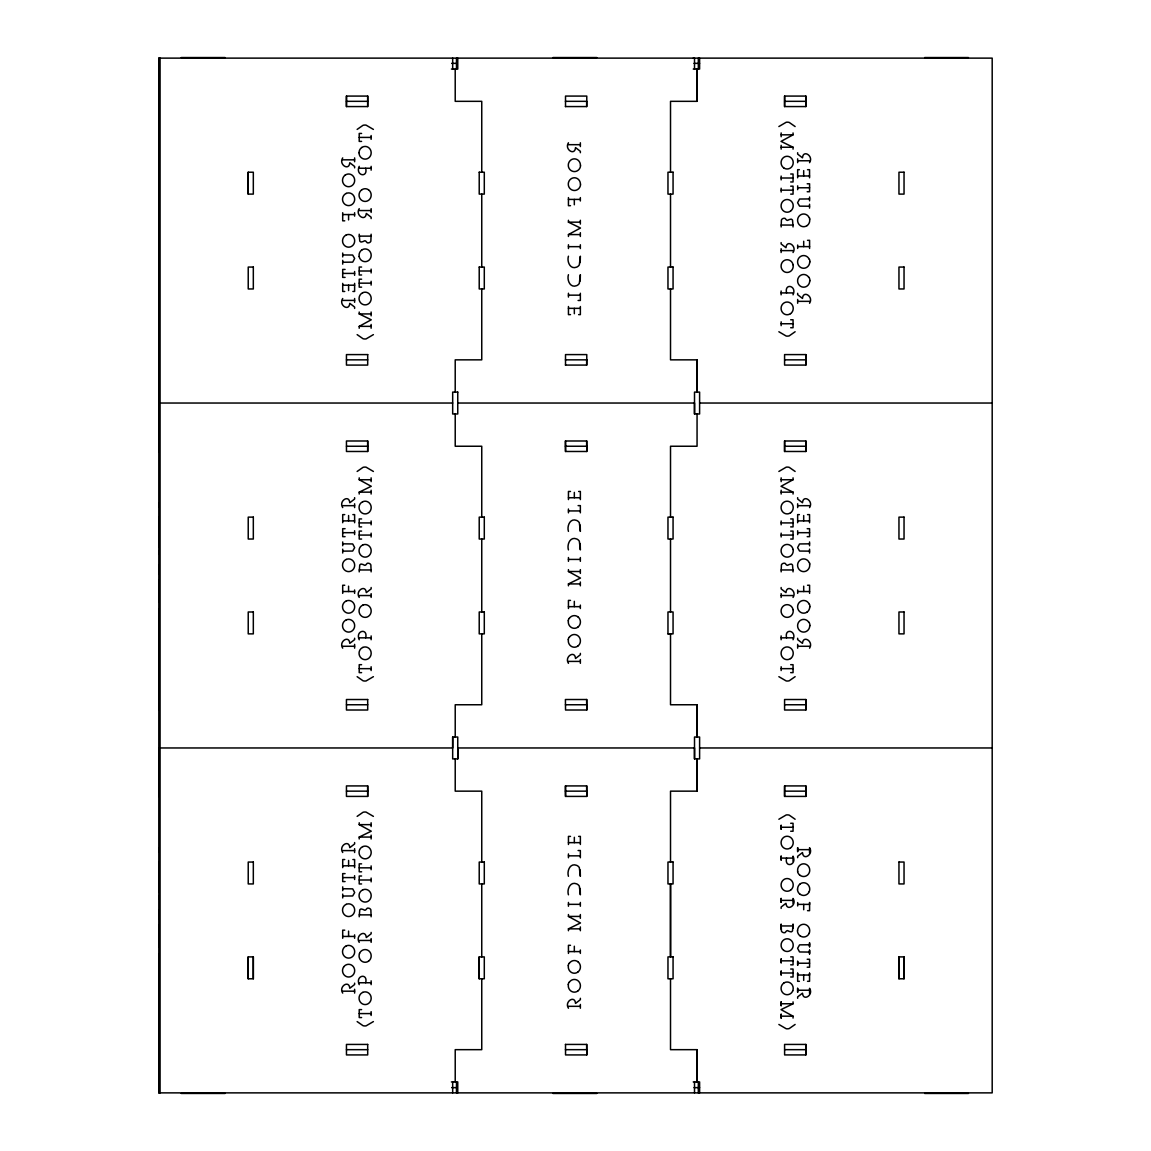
<?xml version="1.0" encoding="UTF-8"?>
<svg xmlns="http://www.w3.org/2000/svg" width="1151" height="1151" viewBox="0 0 1151 1151"><rect width="100%" height="100%" fill="white"/><g stroke="black" fill="none" stroke-linecap="round" stroke-linejoin="round"><path stroke-width="1.5" d="M158.809 451.48L158.809 58.125L992.191 58.125L992.191 1092.875L158.809 1092.875L158.809 954.467M158.809 946.683L158.809 925.059M158.809 918.57L158.809 909.981M158.809 898.672L158.809 896.14M158.809 892.054L158.809 885.579M158.809 883.939L158.809 862.056M158.809 851.783L158.809 848.273M158.809 796.406L158.809 747.963L160.075 747.963M158.809 710.009L158.809 609.555M158.809 601.772L158.809 580.147M158.809 573.658L158.809 565.055M158.809 553.76L158.809 551.214M158.809 547.142L158.809 540.653M158.809 539.028L158.809 517.13M158.809 506.857L158.809 503.361M248.228 978.782L248.228 956.898L253.321 956.898L253.321 978.782L248.228 978.782L248.228 956.898M248.228 194.102L248.228 172.218L253.321 172.218L253.321 194.102L248.228 194.102L248.228 172.218M253.321 978.782L253.321 956.898M346.451 106.568L346.465 96.08L367.701 96.08L367.687 106.568L346.451 106.568L346.465 96.08M367.687 796.406L367.687 785.917L346.451 785.917L346.465 796.406L367.701 796.406L367.687 785.917M367.687 451.48L367.687 440.991L346.451 440.991L346.465 451.48L367.701 451.48L367.687 440.991M452.674 737.014L452.674 758.897L457.753 758.897L457.753 737.014L452.674 737.014L452.674 747.963L158.809 747.963M455.22 1081.926L455.22 1049.669L481.751 1049.669L481.751 978.782M455.22 737.014L455.22 704.757L481.751 704.757L481.751 633.87M455.206 392.103L455.22 359.846L481.751 359.846L481.751 288.959M456.487 69.074L456.487 58.125M457.753 758.897L457.753 747.963L694.513 747.963L694.513 758.897L699.607 758.897L699.607 737.014L694.513 737.014L694.513 758.897M457.753 58.125L457.753 69.074L451.393 69.074M479.219 978.782L479.219 956.898L484.298 956.898L484.298 978.782L479.219 978.782L479.219 956.898M481.751 956.898L481.751 883.939M481.751 862.056L481.751 791.154L455.22 791.154L455.22 758.897M481.751 172.218L481.751 101.331L455.22 101.331L455.206 69.074M565.414 791.154L586.78 791.154L586.78 796.406L565.515 796.406L565.515 785.917M565.414 446.243L586.78 446.243L586.78 451.48L565.515 451.48L565.515 440.991M568.45 1008.233C564.048 1001.658 574.924 994.665 575.529 1003.413L580.363 999.672L580.363 998.291M568.436 953.416L568.436 945.316L570.493 945.316M568.436 930.727L568.436 928.843L580.449 922.973L568.436 916.426L568.436 914.527M568.436 906.24L568.436 902.442M568.436 894.802C566.752 889.55 570.105 881.148 576.68 883.882A5.956 5.784 -90 0 1 579.327 886.126L580.349 894.802L580.233 888.428M568.436 876.285C566.752 871.034 570.105 862.631 576.68 865.365A5.956 5.784 -90 0 1 579.327 867.609L580.349 876.285L580.233 869.926M568.436 857.754L568.436 853.941M568.45 844.489L568.45 836.389L570.493 836.389M568.45 663.321C564.048 656.746 574.924 649.754 575.529 658.501L580.363 654.746L580.363 653.365M568.436 608.505L568.436 600.405L570.493 600.405M568.436 585.816L568.436 583.917L580.449 578.061L568.436 571.5L568.436 569.616M568.436 561.328L568.436 557.53M568.436 549.89C566.752 544.624 570.105 536.222 576.68 538.97A5.956 5.784 -90 0 1 579.327 541.2L580.349 549.89L580.233 543.517M568.436 531.374C566.752 526.122 570.105 517.72 576.68 520.453A5.956 5.784 -90 0 1 579.327 522.698L580.349 531.374L580.233 525.014M568.436 512.828L568.436 509.015M568.45 499.577L568.45 491.463L570.493 491.463M574.32 951.589L574.32 946.237M574.335 842.647L574.335 837.295M574.32 606.663L574.32 601.326M574.335 497.736L574.335 492.383M580.363 1008.233L580.363 1004.42M580.349 953.416L580.349 950.021M580.349 930.727L580.349 926.929M580.349 918.325L580.349 914.527M580.349 906.24L580.349 902.442M580.349 857.754L580.349 850.531L578.104 850.531M580.363 844.489L580.363 836.389L578.636 836.389M580.363 663.321L580.363 659.494M580.349 608.505L580.349 605.095M580.349 585.816L580.349 582.018M580.349 573.414L580.349 569.616M580.349 561.328L580.349 557.53M580.349 512.828L580.349 505.62L578.104 505.62M580.363 499.577L580.363 491.463L578.636 491.463M565.515 1044.432L565.544 1054.92L586.78 1054.92L586.751 1044.432L565.414 1044.432M586.751 796.406L586.751 785.917L565.414 785.917L565.544 796.406M586.751 710.009L586.751 699.52L565.414 699.52L565.544 710.009L586.78 710.009L586.78 704.757L565.414 704.757M586.751 451.48L586.751 440.991L565.414 440.991L565.544 451.48M670.515 978.782L670.515 1049.669L697.06 1049.669L697.06 1081.926L697.06 1049.669M670.515 288.959L670.515 359.846L697.06 359.846L697.06 392.103L697.06 359.846M694.513 413.986L694.513 392.103L699.607 392.103L699.607 413.986L694.513 413.986L694.513 403.037L457.753 403.037M694.513 69.074L694.513 58.125L693.247 58.125M697.06 791.154L697.06 758.897L697.06 791.154L670.515 791.154L670.515 862.041M697.06 704.757L697.06 737.014L697.06 704.757L670.515 704.757L670.515 633.87L667.968 633.87L667.968 611.972L673.062 611.972L673.062 633.87L667.968 633.87M697.06 101.331L697.06 69.074L697.06 101.331L670.515 101.331L670.515 172.218M698.326 1092.875L698.326 1081.926M699.607 1092.875L699.607 1081.926L693.247 1081.926M781.155 929.404L781.155 924.052L781.414 930.914A2.676 2.59 -90 0 0 782.579 932.281A3.755 3.64 -90 0 0 785.025 932.641C788.162 928.771 786.896 931.375 791.111 931.864A2.23 2.173 -90 0 0 792.535 930.799L793.053 924.052L793.053 928.195M784.579 796.406L784.579 785.917L805.858 785.917L805.858 796.406L784.579 796.406L784.622 785.917M784.579 451.48L784.579 440.991L805.858 440.991L805.858 451.48L784.579 451.48L784.622 440.991M784.579 106.568L784.579 96.08L805.858 96.08L805.858 106.568L784.579 106.568L784.622 96.08M793.039 903.549L793.039 898.471C797.456 905.046 786.565 912.038 785.975 903.29L781.141 907.031L781.141 908.412M793.039 861.135L793.039 856.171C797.283 865.408 784.119 868.329 786.579 858.085M803.686 980.379L803.686 975.026M803.7 909.736L803.7 904.384M805.815 1054.92L805.815 1044.432L784.579 1044.432L784.622 1054.92L805.858 1054.92L805.858 1044.432M805.815 796.406L805.815 785.917M809.556 993.399L809.556 988.335C813.973 994.896 803.081 1001.888 802.492 993.155L797.657 996.895L797.657 998.277M809.556 852.819L809.556 847.74C813.973 854.315 803.081 861.308 802.492 852.56L797.657 856.301L797.657 857.682M898.96 978.782L898.96 956.898L904.039 956.898L904.039 978.782L898.96 978.782L898.96 956.898M904.039 978.782L904.039 956.898M580.233 262.572L580.349 256.198L579.327 264.874A5.956 5.784 90 0 1 576.68 267.118C570.105 269.852 566.752 261.45 568.436 256.198M580.233 281.074L580.349 274.715L579.327 283.391A5.956 5.784 90 0 1 576.68 285.635C570.105 288.369 566.752 279.966 568.436 274.715M357.141 471.464L363.054 467.335A7.985 7.74 -90 0 1 366.09 467.177L373.399 471.464M357.141 816.376L363.054 812.261A7.985 7.74 -90 0 1 366.09 812.102L373.399 816.376M795.125 1024.448L789.212 1028.577A7.985 7.74 -90 0 1 786.191 1028.735L778.867 1024.448M357.141 129.416L363.054 125.301A7.999 7.755 90 0 1 366.09 125.142L373.399 129.416M795.125 331.747L789.212 335.876A7.999 7.755 90 0 1 786.191 336.034L778.867 331.747M795.125 676.673L789.212 680.788A7.999 7.755 90 0 1 786.191 680.946L778.867 676.673M373.399 334.624L366.09 338.898A7.985 7.74 90 0 1 363.054 338.739L357.141 334.624M778.867 126.552L786.191 122.265A7.985 7.74 90 0 1 789.212 122.423L795.125 126.552M373.399 676.673L366.09 680.946A7.999 7.755 -90 0 1 363.054 680.788L357.141 676.673M778.867 471.464L786.191 467.177A7.985 7.74 90 0 1 789.212 467.335L795.125 471.464M373.399 1021.584L366.09 1025.858A7.999 7.755 -90 0 1 363.054 1025.699L357.141 1021.584M778.867 819.253L786.191 814.966A7.999 7.755 -90 0 1 789.212 815.124L795.125 819.253M361.759 147.529L362.781 146.94A6.129 5.956 90 0 1 368.536 147.544A6.402 6.215 90 0 1 371.054 154.061A6.374 6.187 90 0 1 368.521 158.032A6.143 5.956 90 0 1 362.781 158.622L361.759 158.032A6.402 6.215 90 0 1 360.105 156.32A6.331 6.143 90 0 1 359.069 152.795M345.228 175.096L346.264 174.506A6.129 5.956 90 0 1 352.019 175.096A6.402 6.215 90 0 1 354.537 181.613A6.374 6.187 90 0 1 352.005 185.599A6.115 5.928 90 0 1 348.624 186.692A6.143 5.956 90 0 1 346.264 186.189L345.228 185.599A6.402 6.215 90 0 1 343.588 183.887A6.331 6.143 90 0 1 342.538 180.347A6.402 6.215 90 0 1 345.242 175.038M361.759 189.829L362.781 189.239A6.129 5.956 90 0 1 368.536 189.829M361.759 250.055L362.781 249.465A6.129 5.956 90 0 1 365.14 248.961A6.115 5.928 90 0 1 368.521 250.055A6.402 6.215 90 0 1 371.054 256.572A6.374 6.187 90 0 1 368.521 260.558A6.143 5.956 90 0 1 362.781 261.148L361.759 260.558A6.402 6.215 90 0 1 359.544 257.766A6.331 6.143 90 0 1 359.184 256.587M807.038 225.596L806.002 226.186A6.129 5.956 90 0 1 803.643 226.689A6.115 5.928 90 0 1 800.276 225.596A6.402 6.215 90 0 1 797.6 220.345A6.374 6.187 90 0 1 800.262 215.093A6.115 5.928 90 0 1 806.002 214.503L807.038 215.093A6.402 6.215 90 0 1 809.239 217.884M790.521 512.799L789.485 513.389A6.129 5.956 90 0 1 783.745 512.799A6.402 6.215 90 0 1 781.083 507.548A6.374 6.187 90 0 1 783.745 502.296A6.115 5.928 90 0 1 789.485 501.707L790.521 502.296A6.402 6.215 90 0 1 792.722 505.088A6.331 6.143 90 0 1 793.082 506.267A6.402 6.215 90 0 1 790.521 512.857M807.038 612.073L806.002 612.663A6.115 5.928 90 0 1 800.276 612.073A6.402 6.215 90 0 1 797.6 606.822A6.374 6.187 90 0 1 800.276 601.57A6.115 5.928 90 0 1 806.002 600.98L807.038 601.57A6.402 6.215 90 0 1 809.254 604.361M790.521 847.87L789.485 848.46A6.143 5.956 -90 0 1 783.745 847.87A6.374 6.187 -90 0 1 781.212 843.899A6.402 6.215 -90 0 1 783.745 837.352A6.115 5.928 -90 0 1 785.917 836.403A6.129 5.956 -90 0 1 789.485 836.777L790.521 837.367A6.388 6.187 -90 0 1 793.212 842.618A6.331 6.143 -90 0 1 792.161 846.158A6.388 6.187 -90 0 1 790.521 847.899M359.213 328.236L359.213 326.352L371.226 319.791L359.213 313.935L359.213 312.036M568.436 236.473L568.436 234.574L580.449 228.027L568.436 222.172L568.436 220.273M793.053 132.941L793.053 134.825L781.054 141.372L793.053 147.242L793.053 149.126M793.053 477.852L793.053 479.737L781.054 486.298L793.053 492.153L793.053 494.038M359.213 494.038L359.213 492.153L371.226 486.298L359.213 479.737L359.213 477.852M359.213 838.964L359.213 837.065L371.226 831.209L359.213 824.648L359.213 822.764M793.053 1001.874L793.053 1003.758L781.054 1009.628L793.053 1016.175L793.053 1018.074M181.282 57.55L225.064 57.55M552.984 57.55L596.75 57.55M924.67 57.55L968.437 57.55M451.667 63.363L457.278 63.363M693.967 63.363L699.592 63.363M693.247 69.074L699.607 69.074L699.607 58.125M346.451 101.331L367.701 101.331M565.414 101.331L586.78 101.331M784.622 101.331L805.858 101.331M565.414 106.568L586.751 106.568L586.78 96.08L565.515 96.08L565.515 106.568M361.587 133.444L359.213 133.444L359.213 141.4L361.587 141.4M781.155 134.825L793.053 134.825M359.213 137.415L371.126 137.415M568.45 144.681L580.363 144.681M781.155 147.242L793.053 147.242M342.71 159.816L354.623 159.816M797.657 160.766L809.556 160.766M359.227 168.247L371.14 168.247M799.384 169.701L797.657 169.701L797.657 177.801M807.527 169.701L809.556 169.701L809.556 177.801M790.679 174.017L793.053 174.017L793.053 181.973L790.679 181.973M797.657 175.974L809.556 175.974M781.155 178.002L793.053 178.002M807.196 183.786L809.585 183.786L809.585 191.728L807.196 191.728M790.679 186.174L793.053 186.174L793.053 194.131L790.679 194.131M797.672 187.771L809.585 187.771M781.155 190.16L793.053 190.16M809.556 198.922L799.557 199.037L797.585 202.72L799.6 206.144L809.556 206.23M568.436 199.411L580.349 199.411M570.493 205.684L568.436 205.684L568.436 197.584M359.227 210.547L371.14 210.547M342.696 214.561L354.609 214.561M344.739 220.819L342.696 220.819L342.696 212.719M568.436 222.172L580.349 222.172M781.155 225.049L793.053 225.049M568.436 234.574L580.349 234.574M359.213 236.128L371.126 236.128M807.527 240.343L809.585 240.343L809.585 248.443M568.436 246.659L580.349 246.659M797.672 246.616L809.585 246.616M781.126 250.616L793.039 250.616M342.71 254.946L352.666 255.033L354.681 258.457L352.71 262.14L342.71 262.255M361.587 267.046L359.213 267.046L359.213 274.988L361.587 274.988M345.07 269.435L342.696 269.435L342.696 277.391L345.07 277.391M359.213 271.003L371.126 271.003M342.696 273.406L354.609 273.406M361.587 279.204L359.213 279.204L359.213 287.146L361.587 287.146M359.213 283.16L371.126 283.16M342.71 285.203L354.623 285.203M344.739 291.462L342.71 291.462L342.71 283.362M352.882 291.462L354.623 291.462L354.623 283.362M781.126 292.915L793.039 292.915M568.436 295.16L580.349 295.16M342.71 300.411L354.623 300.411M578.104 300.469L580.349 300.469L580.349 293.246M797.657 301.346L809.556 301.346M568.45 308.353L580.363 308.353M359.213 313.935L371.126 313.935M570.493 314.626L568.45 314.626L568.45 306.511M578.636 314.626L580.363 314.626L580.363 306.511M790.679 319.762L793.053 319.762L793.053 327.718L790.679 327.718M781.155 323.748L793.053 323.748M359.213 326.352L371.126 326.352M805.858 354.594L784.579 354.594L784.579 365.083L805.858 365.083L805.858 354.594L805.815 365.083M346.451 359.846L367.701 359.846M565.414 359.846L586.78 359.846M784.622 359.846L805.858 359.846M565.414 365.083L586.751 365.083L586.78 354.594L565.515 354.594L565.515 365.083M160.075 403.037L158.809 403.037L452.674 403.037M699.607 403.037L992.191 403.037M346.451 446.243L367.701 446.243M784.622 446.243L805.858 446.243M359.213 479.737L371.126 479.737M781.155 479.737L793.053 479.737M359.213 492.153L371.126 492.153M781.155 492.153L793.053 492.153M568.45 497.736L580.363 497.736M342.71 505.677L354.623 505.677M797.657 505.677L809.556 505.677M568.436 510.929L580.349 510.929M344.739 514.612L342.71 514.612L342.71 522.727M352.882 514.612L354.623 514.612L354.623 522.727M799.384 514.612L797.657 514.612L797.657 522.727M807.527 514.612L809.556 514.612L809.556 522.727M361.587 518.928L359.213 518.928L359.213 526.885L361.587 526.885M790.679 518.928L793.053 518.928L793.053 526.885L790.679 526.885M342.71 520.885L354.623 520.885M797.657 520.885L809.556 520.885M359.213 522.914L371.126 522.914M781.155 522.914L793.053 522.914M345.07 528.697L342.696 528.697L342.696 536.654L345.07 536.654M807.196 528.697L809.585 528.697L809.585 536.654L807.196 536.654M361.587 531.086L359.213 531.086L359.213 539.042L361.587 539.042M790.679 531.086L793.053 531.086L793.053 539.042L790.679 539.042M342.696 532.683L354.609 532.683M797.672 532.683L809.585 532.683M359.213 535.071L371.126 535.071M781.155 535.071L793.053 535.071M342.71 543.833L352.71 543.948L354.681 547.631L352.666 551.056L342.71 551.142M809.556 543.833L799.557 543.948L797.585 547.631L799.6 551.056L809.556 551.142M568.436 559.415L580.349 559.415M359.213 569.961L371.126 569.961M781.155 569.961L793.053 569.961M568.436 571.5L580.349 571.5M568.436 583.917L580.349 583.917M344.739 585.255L342.696 585.255L342.696 593.369M807.527 585.255L809.585 585.255L809.585 593.369M342.696 591.528L354.609 591.528M797.672 591.528L809.585 591.528M359.227 595.542L371.14 595.542M781.141 595.542L793.039 595.542M568.436 606.663L580.349 606.663M359.227 637.827L371.14 637.827M781.141 637.827L793.039 637.827M342.71 646.272L354.623 646.272M797.657 646.272L809.556 646.272M568.45 661.408L580.363 661.408M361.587 664.688L359.213 664.688L359.213 672.63L361.587 672.63M790.679 664.688L793.053 664.688L793.053 672.63L790.679 672.63M359.213 668.659L371.126 668.659M781.155 668.659L793.053 668.659M367.687 699.52L346.451 699.52L346.465 710.009L367.701 710.009L367.687 699.52M805.858 699.52L784.579 699.52L784.579 710.009L805.858 710.009L805.858 699.52L805.815 710.009M346.451 704.757L367.701 704.757M784.622 704.757L805.858 704.757M699.607 747.963L992.191 747.963M346.451 791.154L367.701 791.154M784.622 791.154L805.858 791.154M790.679 823.282L793.053 823.282L793.053 831.238L790.679 831.238M359.213 824.648L371.126 824.648M781.155 827.252L793.053 827.252M359.213 837.065L371.126 837.065M568.45 842.647L580.363 842.647M797.657 849.654L809.556 849.654M342.71 850.589L354.623 850.589M568.436 855.84L580.349 855.84M781.141 858.085L793.039 858.085M344.739 859.538L342.71 859.538L342.71 867.638M352.882 859.538L354.623 859.538L354.623 867.638M361.587 863.854L359.213 863.854L359.213 871.796L361.587 871.796M342.71 865.797L354.623 865.797M359.213 867.84L371.126 867.84M345.07 873.609L342.696 873.609L342.696 881.565L345.07 881.565M361.587 876.012L359.213 876.012L359.213 883.954L361.587 883.954M342.696 877.594L354.609 877.594M359.213 879.997L371.126 879.997M342.71 888.745L352.71 888.86L354.681 892.543L352.666 895.967L342.71 896.053M781.141 900.384L793.039 900.384M568.436 904.341L580.349 904.341M797.672 904.384L809.585 904.384L809.585 902.557L809.585 910.657L807.527 910.657M359.213 914.872L371.126 914.872M568.436 916.426L580.349 916.426M781.155 925.951L793.053 925.951M568.436 928.843L580.349 928.843M344.739 930.181L342.696 930.181L342.696 938.281M342.696 936.439L354.609 936.439M359.227 940.453L371.14 940.453M809.556 944.77L799.6 944.856L797.585 948.28L799.557 951.963L809.556 952.078M568.436 951.589L580.349 951.589M790.679 956.869L793.053 956.869L793.053 964.826L790.679 964.826M807.196 959.272L809.585 959.272L809.585 967.214L807.196 967.214M781.155 960.84L793.053 960.84M797.672 963.229L809.585 963.229M790.679 969.027L793.053 969.027L793.053 976.983L790.679 976.983M781.155 972.998L793.053 972.998M799.384 981.299L797.657 981.299L797.657 973.199L797.657 975.026L809.556 975.026L809.556 973.199L809.556 981.299L807.527 981.299M359.227 982.753L371.14 982.753M797.657 990.234L809.556 990.234M342.71 991.184L354.623 991.184M781.155 1003.758L793.053 1003.758M568.45 1006.319L580.363 1006.319M361.587 1009.6L359.213 1009.6L359.213 1017.556L361.587 1017.556M359.213 1013.585L371.126 1013.585M781.155 1016.175L793.053 1016.175M367.687 1044.432L346.451 1044.432L346.465 1054.92L367.701 1054.92L367.687 1044.432M346.451 1049.669L367.701 1049.669M565.414 1049.669L586.78 1049.669L586.78 1054.92M784.622 1049.669L805.858 1049.669M451.393 1081.926L457.753 1081.926L457.753 1092.875M451.667 1087.637L457.278 1087.637M693.967 1087.637L699.592 1087.637M181.282 1093.45L225.064 1093.45M552.984 1093.45L596.75 1093.45M924.67 1093.45L968.437 1093.45M809.556 162.665C813.973 156.104 803.081 149.112 802.492 157.845L797.657 154.105L797.657 152.723M809.556 197.037L809.556 200.821M809.556 204.245L809.556 208.115M809.556 303.26C813.973 296.685 803.081 289.692 802.492 298.44L797.657 294.699L797.657 293.318M809.556 507.591C813.973 501.016 803.081 494.024 802.492 502.771L797.657 499.016L797.657 497.649M809.556 541.948L809.556 545.747M809.556 549.171L809.556 553.027M809.556 648.171C813.973 641.611 803.081 634.618 802.492 643.351L797.657 639.611L797.657 638.23M805.815 96.08L805.815 106.568M805.815 440.991L805.815 451.48M803.7 241.264L803.7 246.616M803.7 586.176L803.7 591.528M803.686 170.621L803.686 175.974M803.686 515.533L803.686 520.885M797.657 158.852L797.657 162.665M797.672 185.843L797.672 189.656M797.672 245.048L797.672 248.443M797.657 299.447L797.657 303.26M797.657 503.778L797.657 507.591M797.672 530.755L797.672 534.568M797.672 589.959L797.672 593.369M797.657 644.359L797.657 648.171M797.672 902.557L797.672 905.952M793.053 226.948L792.535 220.201A2.23 2.173 90 0 0 791.111 219.136C786.896 219.611 788.162 222.229 785.025 218.359A3.755 3.64 90 0 0 782.579 218.719A2.676 2.59 90 0 0 781.414 220.086L781.155 226.948M793.039 252.529C797.456 245.954 786.565 238.962 785.975 247.71L781.126 243.969L781.126 242.588M793.039 294.829C797.283 285.592 784.119 282.671 786.579 292.915M793.053 571.874L792.535 565.127A2.23 2.173 90 0 0 791.111 564.048C786.896 564.537 788.162 567.155 785.025 563.285A3.755 3.64 90 0 0 782.594 563.63A2.676 2.59 90 0 0 781.414 564.997L781.155 571.874M793.039 597.441C797.456 590.88 786.565 583.888 785.975 592.621L781.141 588.88L781.141 587.499M793.039 639.74C797.283 630.503 784.119 627.597 786.579 637.827M781.155 132.941L781.155 136.724M781.155 145.328L781.155 149.126M781.155 176.074L781.155 179.887M781.155 188.232L781.155 192.044M781.126 248.717L781.126 252.529M781.126 291.002L781.126 294.829M781.155 321.82L781.155 325.647M781.155 477.852L781.155 481.65M781.155 490.24L781.155 494.038M781.155 521L781.155 524.813M781.155 533.158L781.155 536.97M781.141 593.628L781.141 597.441M781.141 635.928L781.141 639.74M781.155 666.746L781.155 670.558M698.326 58.125L698.326 69.074M697.06 413.986L697.06 446.243L670.515 446.243L670.515 517.13M694.513 1081.926L694.513 1092.875M670.515 194.102L670.515 267.061M670.515 539.028L670.515 611.987M586.65 101.331L586.65 106.568M586.65 359.846L586.65 365.083M586.65 440.991L586.65 446.243M586.65 699.52L586.65 704.757M586.65 785.917L586.65 791.154M586.65 1044.432L586.65 1049.669M580.363 142.767L580.363 146.58M580.363 152.709L580.363 151.328L575.529 147.587C574.924 156.335 564.048 149.342 568.45 142.767M580.349 197.584L580.349 200.979M580.349 220.273L580.349 224.071M580.349 232.675L580.349 236.473M580.349 244.76L580.349 248.558M574.32 199.411L574.32 204.763M574.335 308.353L574.335 313.705M568.436 244.76L568.436 248.558M568.436 293.246L568.436 297.059M481.751 194.102L481.751 267.061M481.751 517.13L481.751 446.243L455.22 446.243L455.22 413.986M481.751 539.028L481.751 611.987M456.487 1081.926L456.487 1092.875M452.674 58.125L452.674 69.074M452.674 1081.926L452.674 1092.875M371.126 135.53L371.126 139.343M371.14 166.348L371.14 170.161M371.14 208.648L371.14 212.46M371.14 218.589L371.14 217.208L366.291 213.453C365.701 222.201 354.81 215.208 359.227 208.648M371.126 234.214L370.867 241.091A2.676 2.59 90 0 1 369.687 242.458A3.755 3.64 90 0 1 367.255 242.803C364.119 238.933 365.371 241.552 361.169 242.027A2.23 2.173 90 0 1 359.745 240.962L359.213 234.214M371.126 269.118L371.126 272.931M371.126 281.276L371.126 285.088M371.126 312.036L371.126 315.834M371.126 324.438L371.126 328.236M371.126 477.852L371.126 481.65M371.126 490.24L371.126 494.038M371.126 521L371.126 524.813M371.126 533.158L371.126 536.97M371.126 571.874L370.867 564.997A2.676 2.59 -90 0 0 369.687 563.63A3.755 3.64 -90 0 0 367.255 563.285C364.119 567.155 365.371 564.537 361.169 564.048A2.23 2.173 -90 0 0 359.745 565.127L359.213 571.874M371.14 587.499L371.14 588.88L366.291 592.621C365.701 583.888 354.81 590.88 359.227 597.441M371.14 593.628L371.14 597.441M371.14 635.928L371.14 639.74M371.126 666.746L371.126 670.558M371.126 822.764L371.126 826.562M371.126 835.166L371.126 838.964M371.126 865.912L371.126 869.724M371.126 878.069L371.126 881.882M371.126 916.786L370.867 909.909A2.676 2.59 -90 0 0 369.687 908.542A3.755 3.64 -90 0 0 367.255 908.197C364.119 912.067 365.371 909.448 361.169 908.973A2.23 2.173 -90 0 0 359.745 910.038L359.213 916.786M371.14 932.411L371.14 933.792L366.291 937.547C365.701 928.799 354.81 935.792 359.227 942.367M371.14 938.54L371.14 942.367M371.14 980.839L371.14 984.652M371.126 1011.657L371.126 1015.47M367.701 96.08L367.687 106.568M365.687 168.247C368.162 178.491 354.983 175.585 359.227 166.348M365.687 637.827C368.162 627.597 354.983 630.503 359.227 639.74M365.687 982.753C368.162 972.509 354.983 975.415 359.227 984.652M354.623 157.903L354.623 161.73M354.623 167.859L354.623 166.478L349.775 162.723C349.185 171.47 338.293 164.478 342.71 157.903M354.609 212.719L354.609 216.129M354.609 271.507L354.609 275.319M354.623 298.497L354.623 302.31M354.623 308.439L354.623 307.058L349.775 303.317C349.185 312.065 338.293 305.073 342.71 298.497M354.623 497.649L354.623 499.016L349.775 502.771C349.185 494.024 338.293 501.016 342.71 507.591M354.623 503.778L354.623 507.591M354.609 530.755L354.609 534.568M354.609 589.959L354.609 593.369M354.623 638.23L354.623 639.611L349.775 643.351C349.185 634.618 338.293 641.611 342.71 648.171M354.623 644.359L354.623 648.171M354.623 842.561L354.623 843.942L349.775 847.683C349.185 838.935 338.293 845.927 342.71 852.503M354.623 848.69L354.623 852.503M354.609 875.681L354.609 879.493M354.609 934.871L354.609 938.281M354.623 983.141L354.623 984.522L349.775 988.277C349.185 979.53 338.293 986.522 342.71 993.097M354.623 989.27L354.623 993.097M348.58 214.561L348.58 219.899M348.595 285.203L348.595 290.541M348.595 515.533L348.595 520.885M348.58 586.176L348.58 591.528M348.595 860.459L348.595 865.797M348.58 931.101L348.58 936.439M342.71 253.047L342.71 256.918M342.71 260.342L342.71 264.14M342.71 541.948L342.71 545.747M342.71 549.171L342.71 553.027M342.71 886.86L342.71 890.658M342.71 894.082L342.71 897.953M160.075 58.125L160.075 1092.875M158.809 58.125L158.809 1092.875M800.262 875.422A6.143 5.956 -90 0 0 806.002 876.012L807.038 875.422A6.388 6.187 -90 0 0 808.678 873.738A6.331 6.143 -90 0 0 809.728 870.185A6.388 6.187 -90 0 0 807.038 864.919L806.002 864.329A6.129 5.956 -90 0 0 800.262 864.933A6.402 6.215 -90 0 0 797.729 871.451M809.239 891.55A6.331 6.143 -90 0 0 809.728 889.104A6.388 6.187 -90 0 0 807.038 883.839L806.002 883.249A6.129 5.956 -90 0 0 800.262 883.839M800.103 894.298A6.331 6.143 -90 0 1 797.456 889.09M800.262 894.341A6.143 5.956 -90 0 0 806.002 894.931L807.038 894.341A6.388 6.187 -90 0 0 809.239 891.579M792.722 990.853A6.388 6.187 -90 0 1 790.521 993.644L789.485 994.205A6.143 5.956 -90 0 1 783.745 993.615A6.374 6.187 -90 0 1 781.083 988.378A6.402 6.215 -90 0 1 783.745 983.112M792.722 990.824A6.331 6.143 -90 0 0 793.082 989.644A6.388 6.187 -90 0 0 790.521 983.112L789.485 982.522A6.129 5.956 -90 0 0 783.745 983.112M800.262 935.907A6.143 5.956 -90 0 0 806.002 936.497L807.038 935.907A6.388 6.187 -90 0 0 809.239 933.144M797.6 889.104A6.402 6.215 -90 0 1 800.262 883.839M783.745 950.381A6.143 5.956 -90 0 0 789.485 950.971L790.521 950.381A6.402 6.215 -90 0 0 792.722 947.604A6.331 6.143 -90 0 0 793.082 946.41A6.388 6.187 -90 0 0 790.521 939.878L789.485 939.288A6.129 5.956 -90 0 0 783.745 939.892A6.402 6.215 -90 0 0 781.212 946.41A6.374 6.187 -90 0 0 783.745 950.381M800.103 875.393A6.331 6.143 -90 0 1 797.571 871.436M797.6 930.655A6.402 6.215 -90 0 1 800.262 925.39A6.115 5.928 -90 0 1 803.643 924.311A6.129 5.956 -90 0 1 806.002 924.814L807.038 925.404A6.388 6.187 -90 0 1 809.599 931.936A6.331 6.143 -90 0 1 809.239 933.116M800.103 935.864A6.331 6.143 -90 0 1 797.456 930.655M568.177 984.508A6.374 6.187 -90 0 1 569.112 982.235M568.407 965.603A6.388 6.187 -90 0 0 570.982 972.135L572.004 972.724A6.115 5.928 -90 0 0 577.744 972.135M577.759 961.632A6.143 5.956 -90 0 0 572.004 961.042L570.982 961.632A6.402 6.215 -90 0 0 569.328 963.344M577.744 961.632A6.374 6.187 -90 0 1 580.421 966.869A6.402 6.215 -90 0 1 577.744 972.135M568.177 965.588A6.374 6.187 -90 0 1 569.112 963.315M568.407 984.522A6.388 6.187 -90 0 0 570.982 991.054L572.004 991.644A6.115 5.928 -90 0 0 577.744 991.054M577.744 991.054A6.402 6.215 -90 0 0 580.406 985.788A6.374 6.187 -90 0 0 577.744 980.551A6.115 5.928 -90 0 0 572.018 979.947L570.982 980.537A6.402 6.215 -90 0 0 569.328 982.263M343.588 967.085A6.388 6.187 -90 0 1 345.228 965.387L346.264 964.811A6.143 5.956 -90 0 1 348.624 964.322A6.115 5.928 -90 0 1 352.005 965.401A6.374 6.187 -90 0 1 354.551 969.387A6.402 6.215 -90 0 1 352.005 975.919A6.115 5.928 -90 0 1 346.278 976.508L345.228 975.904A6.388 6.187 -90 0 1 342.538 970.653A6.331 6.143 -90 0 1 343.588 967.113M368.521 961.171A6.115 5.928 -90 0 1 362.795 961.761L361.759 961.171A6.388 6.187 -90 0 1 359.184 954.639A6.331 6.143 -90 0 1 359.544 953.46M368.521 961.186A6.402 6.215 -90 0 0 371.054 954.639A6.374 6.187 -90 0 0 368.521 950.668A6.143 5.956 -90 0 0 362.781 950.079L361.759 950.668A6.388 6.187 -90 0 0 359.544 953.431M808.678 277.29A6.402 6.215 90 0 0 807.038 275.578L806.002 274.988A6.115 5.928 90 0 0 800.276 275.578A6.374 6.187 90 0 0 797.729 279.549A6.402 6.215 90 0 0 800.262 286.081A6.129 5.956 90 0 0 806.002 286.671L807.038 286.081A6.402 6.215 90 0 0 809.728 280.858M809.484 259.421A6.374 6.187 90 0 1 809.959 261.896M809.239 259.45A6.402 6.215 90 0 0 807.038 256.659L806.002 256.069A6.115 5.928 90 0 0 800.276 256.659A6.374 6.187 90 0 0 797.6 261.896A6.402 6.215 90 0 0 800.262 267.161A6.115 5.928 90 0 0 806.002 267.751L807.038 267.161A6.402 6.215 90 0 0 809.728 261.939M793.097 264.845A6.402 6.215 90 0 1 790.521 271.406L789.485 271.924A6.129 5.956 90 0 1 787.126 272.427A6.115 5.928 90 0 1 783.745 271.348A6.402 6.215 90 0 1 781.212 264.816A6.374 6.187 90 0 1 783.745 260.831A6.115 5.928 90 0 1 789.485 260.241L790.521 260.831A6.402 6.215 90 0 1 792.722 263.622A6.331 6.143 90 0 1 793.082 264.816M809.613 219.107A6.402 6.215 90 0 1 807.038 225.654M783.745 167.888A6.402 6.215 90 0 1 781.083 162.622A6.374 6.187 90 0 1 783.745 157.385A6.115 5.928 90 0 1 789.485 156.795L790.521 157.385A6.402 6.215 90 0 1 792.722 160.176A6.331 6.143 90 0 1 793.082 161.356A6.402 6.215 90 0 1 790.521 167.945L789.485 168.478A6.129 5.956 90 0 1 783.73 167.888M808.908 277.262A6.374 6.187 90 0 1 809.959 280.815M809.484 217.856A6.374 6.187 90 0 1 809.829 219.05M580.564 165.212A6.331 6.143 90 0 1 577.917 170.42A6.143 5.956 90 0 1 572.004 171.039L570.982 170.463A6.402 6.215 90 0 1 569.328 168.737A6.331 6.143 90 0 1 568.407 166.478A6.388 6.187 90 0 1 570.982 159.946L572.004 159.356A6.129 5.956 90 0 1 577.759 159.96A6.402 6.215 90 0 1 580.406 165.212M580.564 184.117A6.331 6.143 90 0 1 577.917 189.325A6.143 5.956 90 0 1 572.004 189.958L570.982 189.368A6.402 6.215 90 0 1 569.328 187.656A6.331 6.143 90 0 1 568.407 185.397A6.388 6.187 90 0 1 570.982 178.865L572.004 178.276A6.129 5.956 90 0 1 577.759 178.865A6.402 6.215 90 0 1 580.406 184.131M359.184 256.544A6.402 6.215 90 0 1 361.759 249.997M368.521 189.814A6.402 6.215 90 0 1 371.054 196.361A6.374 6.187 90 0 1 368.521 200.332A6.143 5.956 90 0 1 362.781 200.921L361.759 200.332A6.402 6.215 90 0 1 359.544 197.54A6.331 6.143 90 0 1 359.184 196.361A6.402 6.215 90 0 1 361.759 189.771M359.054 152.752A6.402 6.215 90 0 1 361.759 147.472M808.678 622.202A6.402 6.215 90 0 0 807.038 620.49L806.002 619.9A6.115 5.928 90 0 0 800.276 620.49A6.374 6.187 90 0 0 797.729 624.461A6.402 6.215 90 0 0 800.262 631.007A6.129 5.956 90 0 0 806.002 631.582L807.038 630.993A6.402 6.215 90 0 0 809.728 625.77M809.484 604.347A6.374 6.187 90 0 1 809.959 606.807M809.728 606.85A6.402 6.215 90 0 1 807.038 612.131M793.097 549.545A6.402 6.215 90 0 1 790.521 556.091L789.485 556.624A6.115 5.928 90 0 1 783.745 556.034A6.402 6.215 90 0 1 781.212 549.502A6.374 6.187 90 0 1 783.745 545.531A6.115 5.928 90 0 1 789.485 544.941L790.521 545.531A6.402 6.215 90 0 1 792.722 548.322A6.331 6.143 90 0 1 793.082 549.502M793.097 609.757A6.402 6.215 90 0 1 790.521 616.317L789.485 616.85A6.115 5.928 90 0 1 783.745 616.26A6.402 6.215 90 0 1 781.212 609.728A6.374 6.187 90 0 1 783.745 605.757A6.115 5.928 90 0 1 789.485 605.167L790.521 605.757A6.402 6.215 90 0 1 792.722 608.548A6.331 6.143 90 0 1 793.082 609.728M809.613 563.99A6.388 6.187 90 0 1 807.038 570.522L806.002 571.112A6.115 5.928 90 0 1 800.276 570.522A6.402 6.215 90 0 1 797.6 565.256A6.374 6.187 90 0 1 800.276 560.005A6.115 5.928 90 0 1 806.002 559.415L807.038 560.005A6.402 6.215 90 0 1 809.254 562.796M808.908 622.173A6.374 6.187 90 0 1 809.959 625.727M809.484 562.781A6.374 6.187 90 0 1 809.844 563.976M568.177 639.596A6.374 6.187 -90 0 1 569.112 637.309M568.407 620.691A6.388 6.187 -90 0 0 570.982 627.223L572.018 627.813A6.115 5.928 -90 0 0 577.744 627.223M577.759 616.72A6.143 5.956 -90 0 0 572.004 616.13L570.982 616.706A6.402 6.215 -90 0 0 569.328 618.432M577.744 616.706A6.374 6.187 -90 0 1 580.421 621.957A6.402 6.215 -90 0 1 577.744 627.223M568.177 620.677A6.374 6.187 -90 0 1 569.112 618.404M568.407 639.596A6.388 6.187 -90 0 0 570.982 646.128L572.004 646.718A6.115 5.928 -90 0 0 577.744 646.128M577.744 646.143A6.402 6.215 -90 0 0 580.406 640.877A6.374 6.187 -90 0 0 577.744 635.625A6.115 5.928 -90 0 0 574.363 634.532A6.143 5.956 -90 0 0 572.004 635.035L570.982 635.625A6.402 6.215 -90 0 0 569.328 637.337M253.321 267.061L253.321 288.959L248.228 288.959L248.228 267.061L253.321 267.061M479.219 267.061L479.219 288.959L484.298 288.959L484.298 267.061L479.219 267.061M479.219 172.218L479.219 194.102L484.298 194.102L484.298 172.218L479.219 172.218M670.515 883.939L670.515 956.898L670.515 883.939M673.062 956.898L673.062 978.782L667.968 978.782L667.968 956.898L673.062 956.898M673.062 862.041L673.062 883.939L667.968 883.939L667.968 862.056L673.062 862.041M781.155 1014.276L781.155 1018.074L781.155 1014.276M781.155 1001.874L781.155 1005.672L781.155 1001.874M781.155 971.113L781.155 974.926L781.155 971.113M781.155 958.956L781.155 962.768L781.155 958.956M781.141 898.471L781.141 902.283L781.141 898.471M781.141 856.171L781.141 859.998L781.141 856.171M781.155 825.353L781.155 829.18L781.155 825.353M797.657 988.335L797.657 992.148L797.657 988.335M797.672 961.344L797.672 965.157L797.672 961.344M797.657 847.74L797.657 851.553L797.657 847.74M809.556 950.179L809.556 953.963L809.556 950.179M809.556 942.885L809.556 946.755L809.556 942.885M898.96 862.041L898.96 883.939L904.039 883.939L904.039 862.041L898.96 862.041M346.264 193.411L345.228 194.001A6.388 6.187 90 0 0 342.538 199.267A6.331 6.143 90 0 0 343.027 201.727A6.402 6.215 90 0 0 345.228 204.518L346.264 205.094A6.143 5.956 90 0 0 352.019 204.504A6.374 6.187 90 0 0 354.666 199.267A6.402 6.215 90 0 0 352.005 194.001A6.129 5.956 90 0 0 346.264 193.411M346.264 234.977L345.228 235.567A6.402 6.215 90 0 0 342.667 242.07A6.331 6.143 90 0 0 343.027 243.278A6.402 6.215 90 0 0 345.228 246.069L346.264 246.659A6.143 5.956 90 0 0 352.019 246.069A6.374 6.187 90 0 0 354.666 240.832A6.402 6.215 90 0 0 352.005 235.567A6.129 5.956 90 0 0 346.264 234.977M362.781 292.685L361.759 293.275A6.388 6.187 90 0 0 359.184 299.807A6.331 6.143 90 0 0 359.544 301.001A6.402 6.215 90 0 0 361.759 303.792L362.781 304.368A6.143 5.956 90 0 0 368.536 303.778A6.374 6.187 90 0 0 371.183 298.541A6.402 6.215 90 0 0 368.521 293.275A6.129 5.956 90 0 0 362.781 292.685M790.521 211.122L789.485 211.712A6.115 5.928 90 0 1 783.745 211.122A6.402 6.215 90 0 1 781.212 204.59A6.374 6.187 90 0 1 783.745 200.619A6.115 5.928 90 0 1 789.485 200.029L790.521 200.619A6.402 6.215 90 0 1 792.722 203.41A6.331 6.143 90 0 1 793.082 204.59A6.388 6.187 90 0 1 790.521 211.122M362.781 501.707L361.759 502.296A6.388 6.187 -90 0 0 359.544 505.059A6.331 6.143 -90 0 0 359.184 506.267A6.388 6.187 -90 0 0 361.759 512.799L362.781 513.389A6.115 5.928 -90 0 0 368.521 512.799A6.402 6.215 -90 0 0 371.183 507.548A6.374 6.187 -90 0 0 368.521 502.296A6.115 5.928 -90 0 0 362.795 501.707M362.781 544.941L361.759 545.531A6.388 6.187 -90 0 0 359.544 548.293A6.331 6.143 -90 0 0 359.184 549.502A6.388 6.187 -90 0 0 361.759 556.034L362.781 556.624A6.115 5.928 -90 0 0 368.521 556.034A6.402 6.215 -90 0 0 371.054 549.502A6.374 6.187 -90 0 0 368.521 545.531A6.143 5.956 -90 0 0 362.781 544.941M346.264 559.429L345.228 560.005A6.402 6.215 -90 0 0 343.027 562.796A6.331 6.143 -90 0 0 342.667 563.99A6.388 6.187 -90 0 0 345.242 570.522L346.264 571.097A6.115 5.928 -90 0 0 352.005 570.522A6.402 6.215 -90 0 0 354.666 565.256A6.374 6.187 -90 0 0 352.005 560.005A6.143 5.956 -90 0 0 346.264 559.429M790.521 313.633L789.485 314.223A6.129 5.956 90 0 1 785.917 314.597A6.115 5.928 90 0 1 783.745 313.633A6.402 6.215 90 0 1 781.212 307.101A6.374 6.187 90 0 1 783.745 303.13A6.115 5.928 90 0 1 789.485 302.54L790.521 303.13A6.402 6.215 90 0 1 792.161 304.842A6.331 6.143 90 0 1 793.212 308.382A6.402 6.215 90 0 1 790.521 313.691M346.264 600.98L345.228 601.57A6.388 6.187 -90 0 0 343.027 604.333A6.331 6.143 -90 0 0 342.538 606.822A6.388 6.187 -90 0 0 345.242 612.073L346.264 612.663A6.115 5.928 -90 0 0 352.005 612.073A6.402 6.215 -90 0 0 354.666 606.822A6.374 6.187 -90 0 0 352.005 601.57A6.115 5.928 -90 0 0 346.278 600.98M362.781 605.167L361.759 605.757A6.388 6.187 -90 0 0 359.544 608.505A6.331 6.143 -90 0 0 359.184 609.728A6.388 6.187 -90 0 0 361.759 616.26L362.781 616.85A6.115 5.928 -90 0 0 368.521 616.26A6.402 6.215 -90 0 0 371.054 609.728A6.374 6.187 -90 0 0 368.521 605.757A6.143 5.956 -90 0 0 362.781 605.167M346.264 619.9L345.228 620.49A6.388 6.187 -90 0 0 343.588 622.173A6.331 6.143 -90 0 0 342.538 625.727A6.388 6.187 -90 0 0 345.242 630.993L346.264 631.582A6.115 5.928 -90 0 0 352.005 630.993A6.402 6.215 -90 0 0 354.537 624.461A6.374 6.187 -90 0 0 352.005 620.49A6.115 5.928 -90 0 0 346.278 619.9M362.781 647.452L361.759 648.042A6.388 6.187 -90 0 0 360.105 649.74A6.331 6.143 -90 0 0 359.069 653.293A6.388 6.187 -90 0 0 361.759 658.545L362.781 659.135A6.115 5.928 -90 0 0 368.521 658.559A6.402 6.215 -90 0 0 371.054 652.027A6.374 6.187 -90 0 0 368.521 648.042A6.115 5.928 -90 0 0 362.795 647.452M362.781 846.632L361.759 847.208A6.402 6.215 -90 0 0 359.544 849.999A6.331 6.143 -90 0 0 359.184 851.193A6.388 6.187 -90 0 0 361.759 857.725L362.781 858.315A6.115 5.928 -90 0 0 368.521 857.725A6.402 6.215 -90 0 0 371.183 852.459A6.374 6.187 -90 0 0 368.521 847.208A6.115 5.928 -90 0 0 362.795 846.618M362.781 889.852L361.759 890.442A6.388 6.187 -90 0 0 359.544 893.205A6.331 6.143 -90 0 0 359.184 894.428A6.388 6.187 -90 0 0 361.759 900.945L362.781 901.535A6.129 5.956 -90 0 0 365.14 902.039A6.115 5.928 -90 0 0 368.521 900.945A6.402 6.215 -90 0 0 371.054 894.428A6.374 6.187 -90 0 0 368.521 890.442A6.143 5.956 -90 0 0 362.781 889.852M346.264 904.341L345.228 904.931A6.388 6.187 -90 0 0 343.027 907.679A6.331 6.143 -90 0 0 342.667 908.902A6.388 6.187 -90 0 0 345.242 915.433L346.264 916.023A6.115 5.928 -90 0 0 352.005 915.433A6.402 6.215 -90 0 0 354.666 910.168A6.374 6.187 -90 0 0 352.005 904.931A6.143 5.956 -90 0 0 346.264 904.341M790.521 658.559L789.485 659.135A6.129 5.956 90 0 1 783.745 658.545A6.402 6.215 90 0 1 781.212 652.027A6.374 6.187 90 0 1 783.745 648.042A6.115 5.928 90 0 1 789.485 647.452L790.521 648.042A6.402 6.215 90 0 1 792.161 649.754A6.331 6.143 90 0 1 793.212 653.293A6.402 6.215 90 0 1 790.521 658.617M346.264 945.906L345.228 946.482A6.402 6.215 -90 0 0 343.027 949.273A6.331 6.143 -90 0 0 342.538 951.733A6.388 6.187 -90 0 0 345.242 956.999L346.264 957.589A6.115 5.928 -90 0 0 352.005 956.999A6.402 6.215 -90 0 0 354.666 951.733A6.374 6.187 -90 0 0 352.005 946.482A6.115 5.928 -90 0 0 346.278 945.892M362.781 992.378L361.759 992.968A6.388 6.187 -90 0 0 360.105 994.651A6.331 6.143 -90 0 0 359.069 998.205A6.388 6.187 -90 0 0 361.759 1003.471L362.781 1004.06A6.115 5.928 -90 0 0 368.521 1003.471A6.402 6.215 -90 0 0 371.054 996.939A6.374 6.187 -90 0 0 368.521 992.968A6.115 5.928 -90 0 0 362.795 992.378M790.521 890.169L789.485 890.745A6.143 5.956 -90 0 1 783.745 890.155A6.374 6.187 -90 0 1 781.212 886.184A6.402 6.215 -90 0 1 783.745 879.652A6.115 5.928 -90 0 1 787.126 878.573A6.129 5.956 -90 0 1 789.485 879.076L790.521 879.652A6.388 6.187 -90 0 1 793.082 886.184A6.331 6.143 -90 0 1 792.722 887.378A6.388 6.187 -90 0 1 790.521 890.183M673.062 172.218L667.968 172.218L667.968 194.102L673.062 194.102L673.062 172.218M904.039 172.218L898.96 172.218L898.96 194.102L904.039 194.102L904.039 172.218M673.062 267.061L667.968 267.061L667.968 288.959L673.062 288.959L673.062 267.061M904.039 267.061L898.96 267.061L898.96 288.959L904.039 288.959L904.039 267.061M367.701 354.594L346.451 354.594L346.451 365.083L367.687 365.083L367.701 354.594M457.753 392.103L452.674 392.103L452.674 413.986L457.753 413.986L457.753 392.103M253.321 517.13L248.228 517.13L248.228 539.028L253.321 539.028L253.321 517.13M484.298 517.13L479.219 517.13L479.219 539.028L484.298 539.028L484.298 517.13M673.062 517.13L667.968 517.13L667.968 539.013L673.062 539.013L673.062 517.13M904.039 517.13L898.96 517.13L898.96 539.028L904.039 539.028L904.039 517.13M253.321 611.987L248.228 611.987L248.228 633.87L253.321 633.87L253.321 611.987M484.298 611.987L479.219 611.987L479.219 633.87L484.298 633.87L484.298 611.987M904.039 611.987L898.96 611.987L898.96 633.87L904.039 633.87L904.039 611.987M253.321 862.056L248.228 862.056L248.228 883.939L253.321 883.939L253.321 862.056M484.298 862.056L479.219 862.056L479.219 883.939L484.298 883.939L484.298 862.056"/></g></svg>
